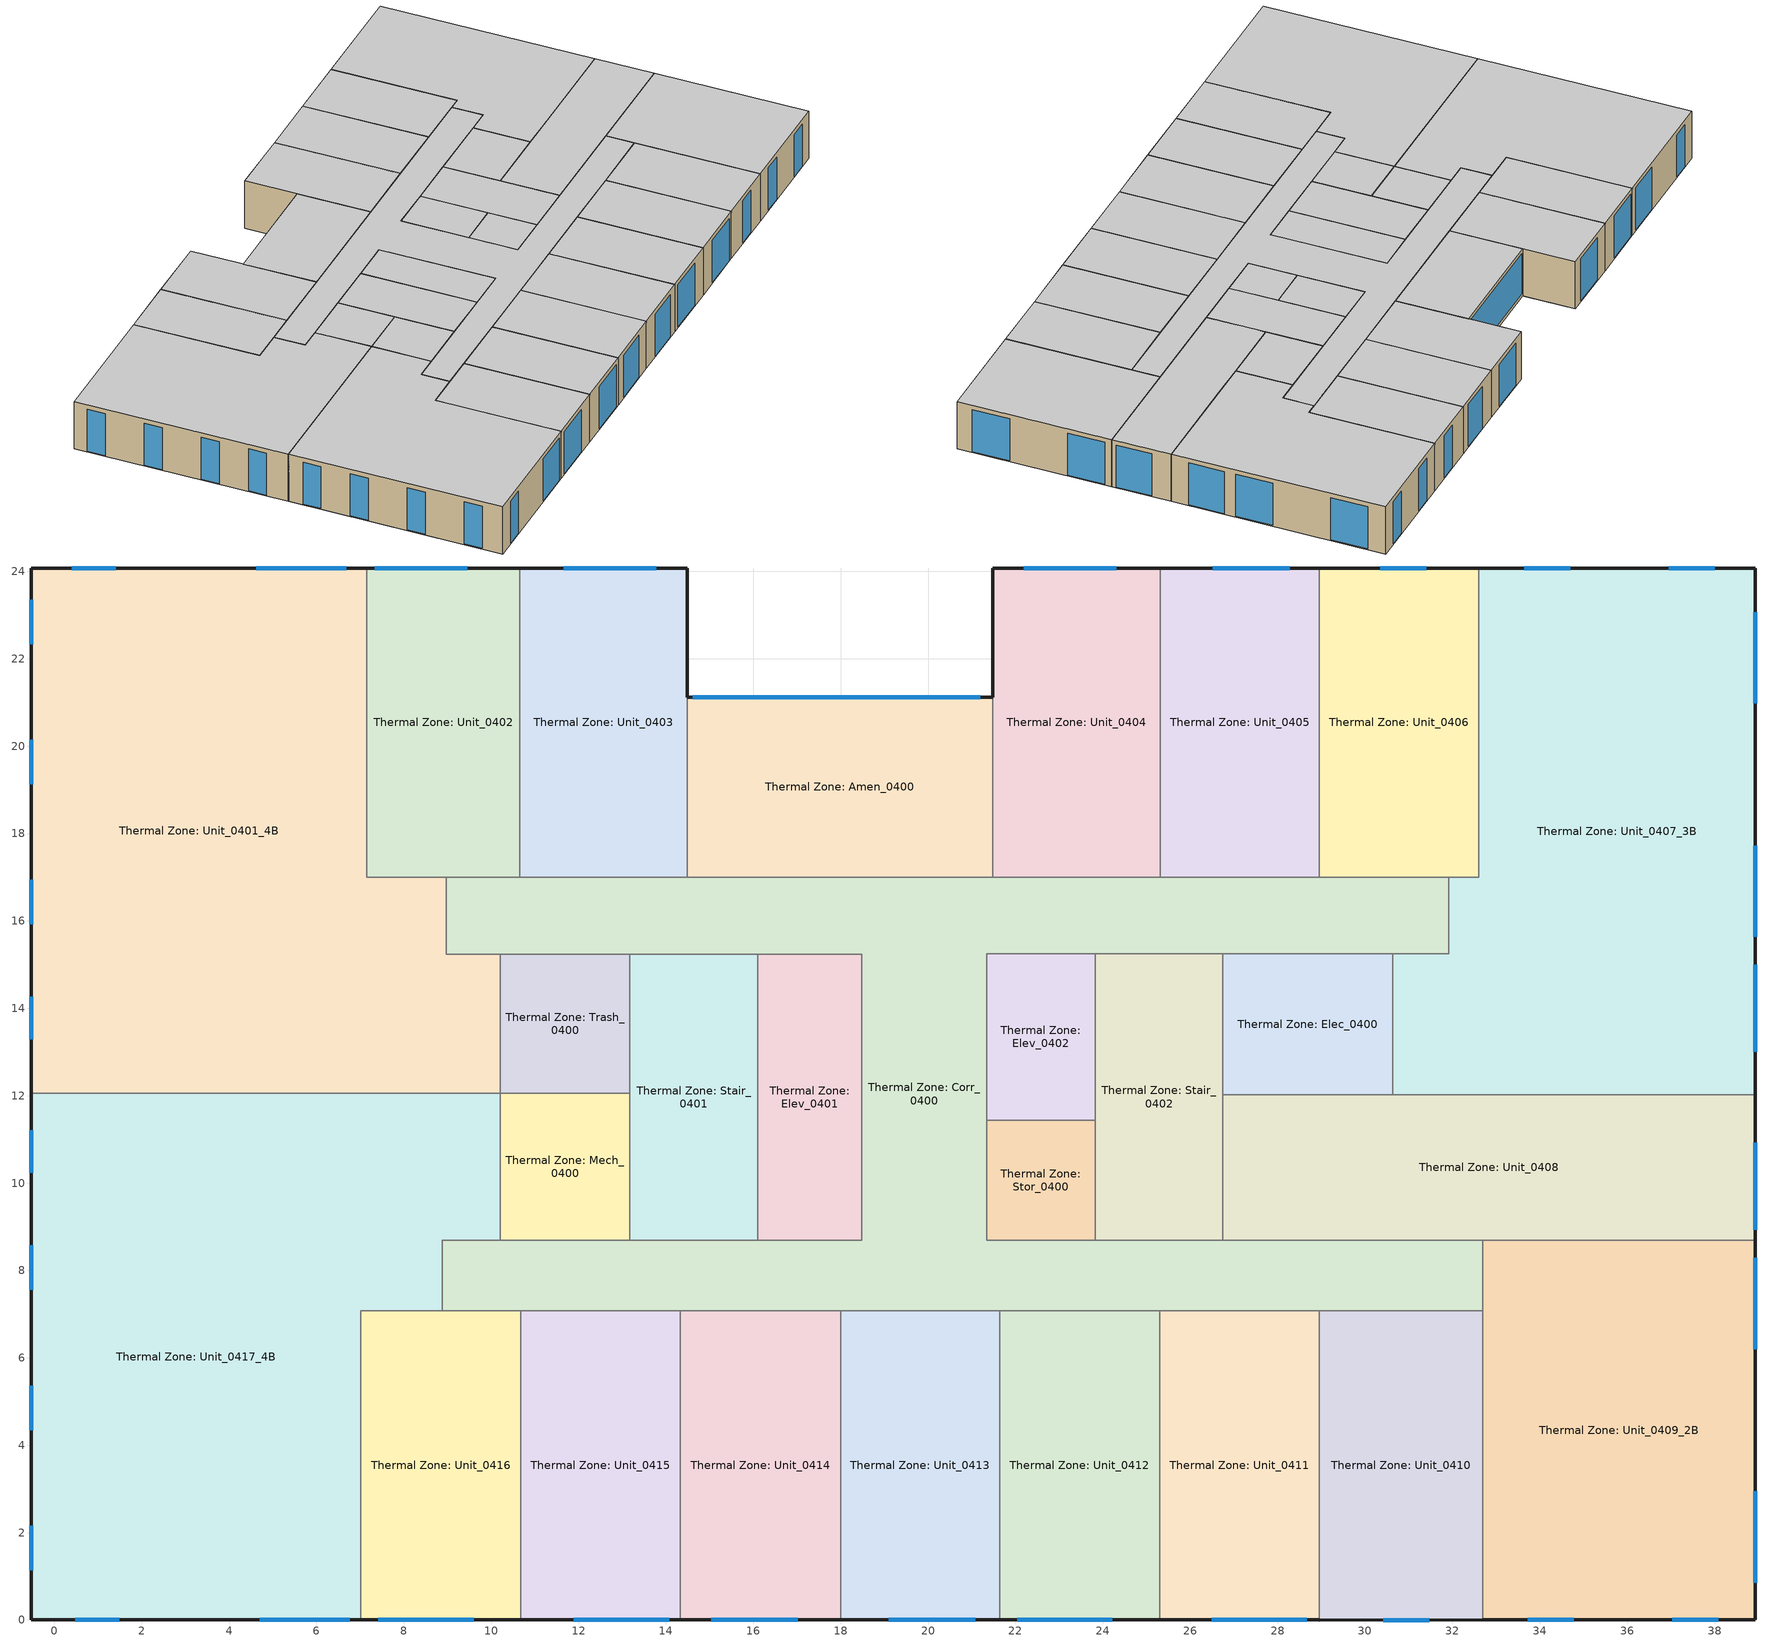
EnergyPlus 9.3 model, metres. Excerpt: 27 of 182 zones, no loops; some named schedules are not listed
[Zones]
Thermal Zone: Amen_0400
 floor to Thermal Zone: Amen_0300 (Interior Floor): 21.48,21.13 21.48,17.01 14.48,17.01 14.48,21.13 z11.4
 wall outside (SEC-2015 Comm Group R AG ExtWall SteelFrame: R-19 + R-8.5 CI): 21.48,21.13 14.48,21.13 z11.4:14.35
 wall to Thermal Zone: Unit_0404 (Interior Wall): 21.48,17.01 21.48,21.13 z11.4:14.35
 wall to Thermal Zone: Corr_0400 (Interior Wall): 14.48,17.01 21.48,17.01 z11.4:14.35
 wall to Thermal Zone: Unit_0403 (Interior Wall): 14.48,21.13 14.48,17.01 z11.4:14.35
 window (SEC-2015 Glazing - Fixed Metal Frame - SEW): 21.19,21.13 14.62,21.13 z11.63:14.11
 ceiling to Thermal Zone: Amen_0501 (Interior Ceiling): 21.48,17.01 21.48,21.13 14.48,21.13 14.48,17.01 z14.35
Thermal Zone: Corr_0400
 floor to Thermal Zone: Corr_0300 (Interior Floor): 8.97,17.01 31.92,17.01 31.92,15.25 21.34,15.25 21.34,8.69 32.69,8.69 32.69,7.07 8.88,7.07 8.88,8.69 18.48,8.69 18.48,15.24 8.97,15.24 z11.4
 wall to Thermal Zone: Stor_0400 (Interior Wall): 23.83,8.69 21.34,8.69 21.34,11.44 z11.4:14.35
 wall to Thermal Zone: Stair_0402 (Interior Wall): 26.75,8.69 23.83,8.69 / 23.83,15.25 26.75,15.25 z11.4:14.35
 wall to Thermal Zone: Unit_0408 (Interior Wall): 32.69,8.69 26.75,8.69 z11.4:14.35
 wall to Thermal Zone: Unit_0409_2B (Interior Wall): 32.69,7.07 32.69,8.69 z11.4:14.35
 wall to Thermal Zone: Unit_0410 (Interior Wall): 28.96,7.07 32.69,7.07 z11.4:14.35
 wall to Thermal Zone: Unit_0411 (Interior Wall): 25.3,7.07 28.96,7.07 z11.4:14.35
 wall to Thermal Zone: Unit_0412 (Interior Wall): 21.64,7.07 25.3,7.07 z11.4:14.35
 wall to Thermal Zone: Unit_0413 (Interior Wall): 18,7.07 21.64,7.07 z11.4:14.35
 wall to Thermal Zone: Unit_0414 (Interior Wall): 14.33,7.07 18,7.07 z11.4:14.35
 wall to Thermal Zone: Unit_0415 (Interior Wall): 10.68,7.07 14.33,7.07 z11.4:14.35
 wall to Thermal Zone: Unit_0416 (Interior Wall): 8.88,7.07 10.68,7.07 z11.4:14.35
 wall to Thermal Zone: Unit_0417_4B (Interior Wall): 10.21,8.69 8.88,8.69 8.88,7.07 z11.4:14.35
 wall to Thermal Zone: Mech_0400 (Interior Wall): 13.17,8.69 10.21,8.69 z11.4:14.35
 wall to Thermal Zone: Stair_0401 (Interior Wall): 16.1,8.69 13.17,8.69 / 13.17,15.24 16.1,15.24 z11.4:14.35
 wall to Thermal Zone: Elev_0401 (Interior Wall): 16.1,15.24 18.48,15.24 18.48,8.69 16.1,8.69 z11.4:14.35
 wall to Thermal Zone: Trash_0400 (Interior Wall): 10.21,15.24 13.17,15.24 z11.4:14.35
 wall to Thermal Zone: Unit_0401_4B (Interior Wall): 8.97,17.01 8.97,15.24 10.21,15.24 z11.4:14.35
 wall to Thermal Zone: Unit_0402 (Interior Wall): 10.66,17.01 8.97,17.01 z11.4:14.35
 wall to Thermal Zone: Unit_0403 (Interior Wall): 14.48,17.01 10.66,17.01 z11.4:14.35
 wall to Thermal Zone: Unit_0404 (Interior Wall): 25.31,17.01 21.48,17.01 z11.4:14.35
 wall to Thermal Zone: Unit_0405 (Interior Wall): 28.96,17.01 25.31,17.01 z11.4:14.35
 wall to Thermal Zone: Unit_0406 (Interior Wall): 31.92,17.01 28.96,17.01 z11.4:14.35
 wall to Thermal Zone: Unit_0407_3B (Interior Wall): 30.63,15.25 31.92,15.25 31.92,17.01 z11.4:14.35
 wall to Thermal Zone: Elec_0400 (Interior Wall): 26.75,15.25 30.63,15.25 z11.4:14.35
 wall to Thermal Zone: Elev_0402 (Interior Wall): 21.34,11.44 21.34,15.25 23.83,15.25 z11.4:14.35
 ceiling to Thermal Zone: Corr_0500 (Interior Ceiling): 32.69,7.07 32.69,8.69 21.34,8.69 21.34,15.25 31.92,15.25 31.92,17.01 8.97,17.01 8.97,15.24 18.48,15.24 18.48,8.69 8.88,8.69 8.88,7.07 z14.35
Thermal Zone: Elec_0400
 floor to Thermal Zone: Elec_0300 (Interior Floor): 30.63,15.25 30.63,12.03 26.75,12.03 26.75,15.25 z11.4
 wall to Thermal Zone: Stair_0402 (Interior Wall): 26.75,15.25 26.75,12.03 z11.4:14.35
 wall to Thermal Zone: Unit_0407_3B (Interior Wall): 30.63,12.03 30.63,15.25 z11.4:14.35
 wall to Thermal Zone: Unit_0408 (Interior Wall): 26.75,12.03 30.63,12.03 z11.4:14.35
 ceiling to Thermal Zone: XFMR_0401 (Interior Ceiling): 30.63,12.03 30.63,15.25 26.75,15.25 26.75,12.03 z14.35
Thermal Zone: Elev_0401
 floor to Thermal Zone: Elev_0301 (Interior Floor): 18.48,15.24 18.48,8.69 16.1,8.69 16.1,15.24 z11.4
 wall to Thermal Zone: Stair_0401 (Interior Wall): 16.1,15.24 16.1,8.69 z11.4:14.35
 ceiling to Thermal Zone: Elev_0501 (Interior Ceiling): 18.48,8.69 18.48,15.24 16.1,15.24 16.1,8.69 z14.35
Thermal Zone: Elev_0402
 floor to Thermal Zone: Elev_0302 (Interior Floor): 23.83,15.25 23.83,11.44 21.34,11.44 21.34,15.25 z11.4
 wall to Thermal Zone: Stor_0400 (Interior Wall): 21.34,11.44 23.83,11.44 z11.4:14.35
 wall to Thermal Zone: Stair_0402 (Interior Wall): 23.83,11.44 23.83,15.25 z11.4:14.35
 ceiling to Thermal Zone: Elev_0502 (Interior Ceiling): 23.83,11.44 23.83,15.25 21.34,15.25 21.34,11.44 z14.35
Thermal Zone: Mech_0400
 floor to Thermal Zone: Mech_0300 (Interior Floor): 13.17,12.05 13.17,8.69 10.21,8.69 10.21,12.05 z11.4
 wall to Thermal Zone: Trash_0400 (Interior Wall): 13.17,12.05 10.21,12.05 z11.4:14.35
 wall to Thermal Zone: Stair_0401 (Interior Wall): 13.17,8.69 13.17,12.05 z11.4:14.35
 wall to Thermal Zone: Unit_0417_4B (Interior Wall): 10.21,12.05 10.21,8.69 z11.4:14.35
 ceiling to Thermal Zone: Mech_0500 (Interior Ceiling): 13.17,8.69 13.17,12.05 10.21,12.05 10.21,8.69 z14.35
Thermal Zone: Stair_0401
 floor to Thermal Zone: Stair_0301 (Interior Floor): 16.1,15.24 16.1,8.69 13.17,8.69 13.17,15.24 z11.4
 wall to Thermal Zone: Trash_0400 (Interior Wall): 13.17,15.24 13.17,12.05 z11.4:14.35
 ceiling to Thermal Zone: Stair_0501 (Interior Ceiling): 16.1,8.69 16.1,15.24 13.17,15.24 13.17,8.69 z14.35
Thermal Zone: Stair_0402
 floor to Thermal Zone: Stair_0302 (Interior Floor): 26.75,15.25 26.75,8.69 23.83,8.69 23.83,15.25 z11.4
 wall to Thermal Zone: Stor_0400 (Interior Wall): 23.83,11.44 23.83,8.69 z11.4:14.35
 wall to Thermal Zone: Unit_0408 (Interior Wall): 26.75,8.69 26.75,11.48 26.75,12.03 z11.4:14.35
 ceiling to Thermal Zone: Stair_0502 (Interior Ceiling): 26.75,8.69 26.75,15.25 23.83,15.25 23.83,8.69 z14.35
Thermal Zone: Stor_0400
 floor to Thermal Zone: Stor_0300 (Interior Floor): 21.34,11.44 23.83,11.44 23.83,8.69 21.34,8.69 z11.4
 ceiling to Thermal Zone: Stor_0500 (Interior Ceiling): 23.83,8.69 23.83,11.44 21.34,11.44 21.34,8.69 z14.35
Thermal Zone: Trash_0400
 floor to Thermal Zone: Trash_0300 (Interior Floor): 13.17,15.24 13.17,12.05 10.21,12.05 10.21,15.24 z11.4
 wall to Thermal Zone: Unit_0401_4B (Interior Wall): 10.21,15.24 10.21,12.05 z11.4:14.35
 ceiling to Thermal Zone: Trash_0500 (Interior Ceiling): 13.17,12.05 13.17,15.24 10.21,15.24 10.21,12.05 z14.35
Thermal Zone: Unit_0401_4B
 floor to Thermal Zone: Unit_0301_4B (Interior Floor): 7.15,24.08 7.15,17.01 8.97,17.01 8.97,15.24 10.21,15.24 10.21,12.05 -0.53,12.05 -0.53,24.08 z11.4
 wall outside (SEC-2015 Comm Group R AG ExtWall SteelFrame: R-19 + R-8.5 CI): 7.15,24.08 -0.53,24.08 -0.53,12.05 z11.4:14.35
 wall to Thermal Zone: Unit_0402 (Interior Wall): 8.97,17.01 7.15,17.01 7.15,24.08 z11.4:14.35
 wall to Thermal Zone: Unit_0417_4B (Interior Wall): -0.53,12.05 10.21,12.05 z11.4:14.35
 window (SEC-2015 Glazing - Fixed Metal Frame - SEW): 1.41,24.08 0.4,24.08 / 6.69,24.08 4.62,24.08 z11.46:14.07
 window (SEC-2015 Glazing - Fixed Metal Frame - N 1): -0.53,23.36 -0.53,22.34 / -0.53,20.15 -0.53,19.13 / -0.53,16.94 -0.53,15.93 / -0.53,14.26 -0.53,13.29 z11.46:14.07
 ceiling to Thermal Zone: Unit_0501_4B (Interior Ceiling): 10.21,12.05 10.21,15.24 8.97,15.24 8.97,17.01 7.15,17.01 7.15,24.08 -0.53,24.08 -0.53,12.05 z14.35
Thermal Zone: Unit_0402
 floor to Thermal Zone: Unit_0302 (Interior Floor): 10.66,24.08 10.66,17.01 7.15,17.01 7.15,24.08 z11.4
 wall outside (SEC-2015 Comm Group R AG ExtWall SteelFrame: R-19 + R-8.5 CI): 10.66,24.08 7.15,24.08 z11.4:14.35
 wall to Thermal Zone: Unit_0403 (Interior Wall): 10.66,17.01 10.66,17.07 10.66,24.08 z11.4:14.35
 window (SEC-2015 Glazing - Fixed Metal Frame - SEW): 9.45,24.08 7.33,24.08 z11.46:14.07
 ceiling to Thermal Zone: Unit_0502 (Interior Ceiling): 10.66,17.01 10.66,24.08 7.15,24.08 7.15,17.01 z14.35
Thermal Zone: Unit_0403
 floor to Thermal Zone: Unit_0303 (Interior Floor): 14.48,24.08 14.48,17.01 10.66,17.01 10.66,24.08 z11.4
 wall outside (SEC-2015 Comm Group R AG ExtWall SteelFrame: R-19 + R-8.5 CI): 14.48,21.13 14.48,24.08 10.66,24.08 z11.4:14.35
 window (SEC-2015 Glazing - Fixed Metal Frame - SEW): 13.77,24.08 11.66,24.08 z11.46:14.07
 ceiling to Thermal Zone: Unit_0503 (Interior Ceiling): 14.48,17.01 14.48,24.08 10.66,24.08 10.66,17.01 z14.35
Thermal Zone: Unit_0404
 floor to Thermal Zone: Unit_0304 (Interior Floor): 21.48,24.08 25.31,24.08 25.31,17.01 21.48,17.01 z11.4
 wall outside (SEC-2015 Comm Group R AG ExtWall SteelFrame: R-19 + R-8.5 CI): 25.31,24.08 21.48,24.08 21.48,21.13 z11.4:14.35
 wall to Thermal Zone: Unit_0405 (Interior Wall): 25.31,17.01 25.31,17.07 25.31,24.08 z11.4:14.35
 window (SEC-2015 Glazing - Fixed Metal Frame - SEW): 24.3,24.08 22.19,24.08 z11.46:14.07
 ceiling to Thermal Zone: Unit_0504 (Interior Ceiling): 25.31,17.01 25.31,24.08 21.48,24.08 21.48,17.01 z14.35
Thermal Zone: Unit_0405
 floor to Thermal Zone: Unit_0305 (Interior Floor): 25.31,24.08 28.96,24.08 28.96,17.01 25.31,17.01 z11.4
 wall outside (SEC-2015 Comm Group R AG ExtWall SteelFrame: R-19 + R-8.5 CI): 28.96,24.08 25.31,24.08 z11.4:14.35
 wall to Thermal Zone: Unit_0406 (Interior Wall): 28.96,17.01 28.96,24.08 z11.4:14.35
 window (SEC-2015 Glazing - Fixed Metal Frame - SEW): 28.28,24.08 26.51,24.08 z11.46:14.07
 ceiling to Thermal Zone: Unit_0505 (Interior Ceiling): 28.96,17.01 28.96,24.08 25.31,24.08 25.31,17.01 z14.35
Thermal Zone: Unit_0406
 floor to Thermal Zone: Unit_0306 (Interior Floor): 28.96,24.08 32.61,24.08 32.61,17.01 28.96,17.01 z11.4
 wall outside (SEC-2015 Comm Group R AG ExtWall SteelFrame: R-19 + R-8.5 CI): 32.61,24.08 28.96,24.08 z11.4:14.35
 wall to Thermal Zone: Unit_0407_3B (Interior Wall): 31.92,17.01 32.61,17.01 32.61,24.08 z11.4:14.35
 window (SEC-2015 Glazing - Fixed Metal Frame - SEW): 31.4,24.08 30.35,24.08 z11.46:14.07
 ceiling to Thermal Zone: Unit_0506 (Interior Ceiling): 32.61,17.01 32.61,24.08 28.96,24.08 28.96,17.01 z14.35
Thermal Zone: Unit_0407_3B
 floor to Thermal Zone: Unit_0307_3B (Interior Floor): 32.61,24.08 38.94,24.08 38.94,12.03 30.63,12.03 30.63,15.25 31.92,15.25 31.92,17.01 32.61,17.01 z11.4
 wall outside (SEC-2015 Comm Group R AG ExtWall SteelFrame: R-19 + R-8.5 CI): 38.94,12.03 38.94,24.08 32.61,24.08 z11.4:14.35
 wall to Thermal Zone: Unit_0408 (Interior Wall): 30.63,12.03 32.79,12.03 38.94,12.03 z11.4:14.35
 window (SEC-2015 Glazing - Fixed Metal Frame - SEW): 38,24.08 36.95,24.08 / 34.7,24.08 33.65,24.08 z11.46:14.07; 38.94,13.01 38.94,14.99 / 38.94,15.64 38.94,17.73 / 38.94,20.98 38.94,23.07 z11.45:14.07
 ceiling to Thermal Zone: Unit_0507_3B (Interior Ceiling): 38.94,12.03 38.94,24.08 32.61,24.08 32.61,17.01 31.92,17.01 31.92,15.25 30.63,15.25 30.63,12.03 z14.35
Thermal Zone: Unit_0408
 floor to Thermal Zone: Unit_0308 (Interior Floor): 38.94,12.03 38.94,8.69 26.75,8.69 26.75,12.03 z11.4
 wall outside (SEC-2015 Comm Group R AG ExtWall SteelFrame: R-19 + R-8.5 CI): 38.94,8.69 38.94,12.03 z11.4:14.35
 wall to Thermal Zone: Unit_0409_2B (Interior Wall): 32.69,8.69 38.94,8.69 z11.4:14.35
 window (SEC-2015 Glazing - Fixed Metal Frame - SEW): 38.94,8.93 38.94,10.92 z11.45:14.07
 ceiling to Thermal Zone: Unit_0508 (Interior Ceiling): 38.94,8.69 38.94,12.03 26.75,12.03 26.75,8.69 z14.35
Thermal Zone: Unit_0409_2B
 floor to Thermal Zone: Unit_0309_2B (Interior Floor): 38.94,8.69 38.94,0 32.69,0 32.69,8.69 z11.4
 wall outside (SEC-2015 Comm Group R AG ExtWall SteelFrame: R-19 + R-8.5 CI): 32.69,0 38.94,0 38.94,8.69 z11.4:14.35
 wall to Thermal Zone: Unit_0410 (Interior Wall): 32.69,7.07 32.69,0 z11.4:14.35
 window (SEC-2015 Glazing - Fixed Metal Frame - SEW): 38.94,6.2 38.94,8.29 / 38.94,0.86 38.94,2.94 / 33.73,0 34.78,0 / 37.03,0 38.08,0 z11.45:14.07
 ceiling to Thermal Zone: Unit_0509_2B (Interior Ceiling): 38.94,0 38.94,8.69 32.69,8.69 32.69,0 z14.35
Thermal Zone: Unit_0410
 floor to Thermal Zone: Unit_0310 (Interior Floor): 32.69,7.07 32.69,0 28.96,0 28.96,7.07 z11.4
 wall outside (SEC-2015 Comm Group R AG ExtWall SteelFrame: R-19 + R-8.5 CI): 28.96,0 32.69,0 z11.4:14.35
 wall to Thermal Zone: Unit_0411 (Interior Wall): 28.96,7.07 28.96,0 z11.4:14.35
 window (SEC-2015 Glazing - Fixed Metal Frame - SEW): 30.42,0 31.47,0 z11.45:14.07
 ceiling to Thermal Zone: Unit_0510 (Interior Ceiling): 32.69,0 32.69,7.07 28.96,7.07 28.96,0 z14.35
Thermal Zone: Unit_0411
 floor to Thermal Zone: Unit_0311 (Interior Floor): 28.96,7.07 28.96,0 25.3,0 25.3,7.07 z11.4
 wall outside (SEC-2015 Comm Group R AG ExtWall SteelFrame: R-19 + R-8.5 CI): 25.3,0 28.96,0 z11.4:14.35
 wall to Thermal Zone: Unit_0412 (Interior Wall): 25.3,7.07 25.3,0 z11.4:14.35
 window (SEC-2015 Glazing - Fixed Metal Frame - SEW): 26.49,0 28.66,0 z11.45:14.07
 ceiling to Thermal Zone: Unit_0511 (Interior Ceiling): 28.96,0 28.96,7.07 25.3,7.07 25.3,0 z14.35
Thermal Zone: Unit_0412
 floor to Thermal Zone: Unit_0312 (Interior Floor): 25.3,7.07 25.3,0 21.64,0 21.64,7.07 z11.4
 wall outside (SEC-2015 Comm Group R AG ExtWall SteelFrame: R-19 + R-8.5 CI): 21.64,0 25.3,0 z11.4:14.35
 wall to Thermal Zone: Unit_0413 (Interior Wall): 21.64,7.07 21.64,0 z11.4:14.35
 window (SEC-2015 Glazing - Fixed Metal Frame - SEW): 22.04,0 24.21,0 z11.45:14.07
 ceiling to Thermal Zone: Unit_0512 (Interior Ceiling): 25.3,0 25.3,7.07 21.64,7.07 21.64,0 z14.35
Thermal Zone: Unit_0413
 floor to Thermal Zone: Unit_0313 (Interior Floor): 18,7.07 21.64,7.07 21.64,0 18,0 z11.4
 wall outside (SEC-2015 Comm Group R AG ExtWall SteelFrame: R-19 + R-8.5 CI): 18,0 21.64,0 z11.4:14.35
 wall to Thermal Zone: Unit_0414 (Interior Wall): 18,7.07 18,0 z11.4:14.35
 window (SEC-2015 Glazing - Fixed Metal Frame - SEW): 19.1,0 21.08,0 z11.45:14.07
 ceiling to Thermal Zone: Unit_0513 (Interior Ceiling): 21.64,0 21.64,7.07 18,7.07 18,0 z14.35
Thermal Zone: Unit_0414
 floor to Thermal Zone: Unit_0314 (Interior Floor): 18,7.07 18,0 14.33,0 14.33,7.07 z11.4
 wall outside (SEC-2015 Comm Group R AG ExtWall SteelFrame: R-19 + R-8.5 CI): 14.33,0 18,0 z11.4:14.35
 wall to Thermal Zone: Unit_0415 (Interior Wall): 14.33,7.07 14.33,0 z11.4:14.35
 window (SEC-2015 Glazing - Fixed Metal Frame - SEW): 15.04,0 17.02,0 z11.45:14.07
 ceiling to Thermal Zone: Unit_0514 (Interior Ceiling): 18,0 18,7.07 14.33,7.07 14.33,0 z14.35
Thermal Zone: Unit_0415
 floor to Thermal Zone: Unit_0315 (Interior Floor): 14.33,7.07 14.33,0 10.68,0 10.68,7.07 z11.4
 wall outside (SEC-2015 Comm Group R AG ExtWall SteelFrame: R-19 + R-8.5 CI): 10.68,0 14.33,0 z11.4:14.35
 wall to Thermal Zone: Unit_0416 (Interior Wall): 10.68,7.07 10.68,0 z11.4:14.35
 window (SEC-2015 Glazing - Fixed Metal Frame - SEW): 11.89,0 14.08,0 z11.45:14.07
 ceiling to Thermal Zone: Unit_0515 (Interior Ceiling): 14.33,0 14.33,7.07 10.68,7.07 10.68,0 z14.35
Thermal Zone: Unit_0416
 floor to Thermal Zone: Unit_0316 (Interior Floor): 10.68,7.07 10.68,0 7.01,0 7.01,7.07 z11.4
 wall outside (SEC-2015 Comm Group R AG ExtWall SteelFrame: R-19 + R-8.5 CI): 7.01,0 10.68,0 z11.4:14.35
 wall to Thermal Zone: Unit_0417_4B (Interior Wall): 8.88,7.07 7.01,7.07 7.01,5.98 7.01,0 z11.4:14.35
 window (SEC-2015 Glazing - Fixed Metal Frame - SEW): 7.41,0 9.6,0 z11.45:14.07
 ceiling to Thermal Zone: Unit_0516 (Interior Ceiling): 10.68,0 10.68,7.07 7.01,7.07 7.01,0 z14.35
Thermal Zone: Unit_0417_4B
 floor to Thermal Zone: Unit_0317_4B (Interior Floor): 10.21,12.05 10.21,8.69 8.88,8.69 8.88,7.07 7.01,7.07 7.01,0 -0.53,0 -0.53,12.05 z11.4
 wall outside (SEC-2015 Comm Group R AG ExtWall SteelFrame: R-19 + R-8.5 CI): -0.53,12.05 -0.53,12.04 -0.53,0 7.01,0 z11.4:14.35
 window (SEC-2015 Glazing - Fixed Metal Frame - SEW): 4.7,0 6.76,0 / 0.48,0 1.48,0 z11.45:14.07
 window (SEC-2015 Glazing - Fixed Metal Frame - N 1): -0.53,11.21 -0.53,10.24 / -0.53,8.57 -0.53,7.55 / -0.53,5.37 -0.53,4.35 / -0.53,2.16 -0.53,1.14 z11.46:14.07
 ceiling to Thermal Zone: Unit_0517_4B (Interior Ceiling): 7.01,0 7.01,7.07 8.88,7.07 8.88,8.69 10.21,8.69 10.21,12.05 -0.53,12.05 -0.53,0 z14.35
[Building]
1300 NE 45th: North Axis {deg}=90
[Site:Location]
SEATTLE: Latitude {deg}=47.45; Longitude {deg}=-122.3; Time Zone {hr}=-8; Elevation {m}=122
[SizingPeriod:DesignDay] Month=8; Day of Month=21; Day Type=SummerDesignDay; Daily Dry-Bulb Temperature Range {deltaC}=10.4; Dry-Bulb Temperature Range Modifier Type=DefaultMultipliers; Barometric Pressure {Pa}=99868; Wind Speed {m/s}=4.2; Wind Direction {deg}=350; Rain Indicator=No; Snow Indicator=No; Daylight Saving Time Indicator=No; Solar Model Indicator=ASHRAETau; ASHRAE Clear Sky Optical Depth for Beam Irradiance (taub)=0.352; ASHRAE Clear Sky Optical Depth for Diffuse Irradiance (taud)=2.561
Name | Maximum Dry-Bulb Temperature {C} | Humidity Condition Type | Wetbulb or DewPoint at Maximum Dry-Bulb {C} | Enthalpy at Maximum Dry-Bulb {J/kg}
SEATTLE Ann Clg .4% Condns DB=>MWB | 29.4 | Wetbulb | 18.3
SEATTLE Ann Clg .4% Condns DP=>MDB | 20.8 | Dewpoint | 15.9
SEATTLE Ann Clg .4% Condns Enth=>MDB | 28.2 | Enthalpy |  | 54700
SEATTLE Ann Clg .4% Condns WB=>MDB | 27.9 | Wetbulb | 19.2
[Material] Thermal Absorptance=0.9
Name | Roughness | Thickness {m} | Conductivity {W/m-K} | Density {kg/m3} | Specific Heat {J/kg-K} | Solar Absorptance | Visible Absorptance
5/8 in. Gypsum Board | MediumSmooth | 0.0159 | 0.16 | 800 | 1090 | 0.7 | 0.7
F16 Acoustic tile | MediumSmooth | 0.0191 | 0.06 | 368 | 590 | 0.3 | 0.3
G01a 19mm gypsum board | MediumSmooth | 0.019 | 0.16 | 800 | 1090 | 0.4 | 0.4
M11 100mm lightweight concrete | MediumRough | 0.1016 | 0.53 | 1280 | 840 | 0.5 | 0.5
R-19 Cavity (R-7.1 eff) | MediumSmooth | 0.0287823 | 0.0230188 | 16.0185 | 1130.436 | 0.7 | 0.7
R-8.5 CI | MediumSmooth | 0.0344576 | 0.0230188 | 16.0185 | 1130.436 | 0.7 | 0.7
Stucco - 7/8 inch | Smooth | 0.022352 | 0.701106 | 1855.1 | 837.36 | 0.7 | 0.7
[Material:AirGap]
Name | Thermal Resistance {m2-K/W}
F04 Wall air space resistance | 0.15
F05 Ceiling air space resistance | 0.18
[WindowMaterial:SimpleGlazingSystem] U-Factor {W/m2-K}=2.15774; Visible Transmittance=0.6
Name | Solar Heat Gain Coefficient
SEC-2015 Glazing - Fixed Metal Frame - N - Material | 0.53
SEC-2015 Glazing - Fixed Metal Frame - SEW - Material | 0.35
[Construction]
Interior Ceiling: M11 100mm lightweight concrete, F05 Ceiling air space resistance, F16 Acoustic tile
Interior Floor: F16 Acoustic tile, F05 Ceiling air space resistance, M11 100mm lightweight concrete
Interior Wall: G01a 19mm gypsum board, F04 Wall air space resistance, G01a 19mm gypsum board
SEC-2015 Comm Group R AG ExtWall SteelFrame: R-19 + R-8.5 CI: Stucco - 7/8 inch, 5/8 in. Gypsum Board, R-8.5 CI, R-19 Cavity (R-7.1 eff), 5/8 in. Gypsum Board
SEC-2015 Glazing - Fixed Metal Frame - N 1: SEC-2015 Glazing - Fixed Metal Frame - N - Material
SEC-2015 Glazing - Fixed Metal Frame - SEW: SEC-2015 Glazing - Fixed Metal Frame - SEW - Material
[Zone] Multiplier=6
Thermal Zone: Amen_0400; Thermal Zone: Corr_0400; Thermal Zone: Elec_0400; Thermal Zone: Elev_0401; Thermal Zone: Elev_0402; Thermal Zone: Mech_0400; Thermal Zone: Stair_0401; Thermal Zone: Stair_0402; Thermal Zone: Stor_0400; Thermal Zone: Trash_0400; Thermal Zone: Unit_0401_4B; Thermal Zone: Unit_0402; Thermal Zone: Unit_0403; Thermal Zone: Unit_0404; Thermal Zone: Unit_0405; Thermal Zone: Unit_0406; Thermal Zone: Unit_0407_3B; Thermal Zone: Unit_0408; Thermal Zone: Unit_0409_2B; Thermal Zone: Unit_0410; Thermal Zone: Unit_0411; Thermal Zone: Unit_0412; Thermal Zone: Unit_0413; Thermal Zone: Unit_0414; Thermal Zone: Unit_0415; Thermal Zone: Unit_0416; Thermal Zone: Unit_0417_4B
[ZoneControl:Thermostat]
Name | Zone or ZoneList | Control Type Schedule | Control 1
Thermal Zone: Amen_0400 Thermostat | Thermal Zone: Amen_0400 | Thermal Zone: Amen_0400 Thermostat Schedule | Thermostat Setpoint Dual Setpoint 2
Thermal Zone: Corr_0400 Thermostat | Thermal Zone: Corr_0400 | Thermal Zone: Corr_0400 Thermostat Schedule | Thermostat Setpoint Dual Setpoint 10
Thermal Zone: Unit_0401_4B Thermostat | Thermal Zone: Unit_0401_4B | Thermal Zone: Unit_0401_4B Thermostat Schedule | Thermostat Setpoint Dual Setpoint 121
Thermal Zone: Unit_0402 Thermostat | Thermal Zone: Unit_0402 | Thermal Zone: Unit_0402 Thermostat Schedule | Thermostat Setpoint Dual Setpoint 122
Thermal Zone: Unit_0403 Thermostat | Thermal Zone: Unit_0403 | Thermal Zone: Unit_0403 Thermostat Schedule | Thermostat Setpoint Dual Setpoint 123
Thermal Zone: Unit_0404 Thermostat | Thermal Zone: Unit_0404 | Thermal Zone: Unit_0404 Thermostat Schedule | Thermostat Setpoint Dual Setpoint 124
Thermal Zone: Unit_0405 Thermostat | Thermal Zone: Unit_0405 | Thermal Zone: Unit_0405 Thermostat Schedule | Thermostat Setpoint Dual Setpoint 125
Thermal Zone: Unit_0406 Thermostat | Thermal Zone: Unit_0406 | Thermal Zone: Unit_0406 Thermostat Schedule | Thermostat Setpoint Dual Setpoint 126
Thermal Zone: Unit_0407_3B Thermostat | Thermal Zone: Unit_0407_3B | Thermal Zone: Unit_0407_3B Thermostat Schedule | Thermostat Setpoint Dual Setpoint 127
Thermal Zone: Unit_0408 Thermostat | Thermal Zone: Unit_0408 | Thermal Zone: Unit_0408 Thermostat Schedule | Thermostat Setpoint Dual Setpoint 128
Thermal Zone: Unit_0409_2B Thermostat | Thermal Zone: Unit_0409_2B | Thermal Zone: Unit_0409_2B Thermostat Schedule | Thermostat Setpoint Dual Setpoint 129
Thermal Zone: Unit_0410 Thermostat | Thermal Zone: Unit_0410 | Thermal Zone: Unit_0410 Thermostat Schedule | Thermostat Setpoint Dual Setpoint 130
Thermal Zone: Unit_0411 Thermostat | Thermal Zone: Unit_0411 | Thermal Zone: Unit_0411 Thermostat Schedule | Thermostat Setpoint Dual Setpoint 131
Thermal Zone: Unit_0412 Thermostat | Thermal Zone: Unit_0412 | Thermal Zone: Unit_0412 Thermostat Schedule | Thermostat Setpoint Dual Setpoint 132
Thermal Zone: Unit_0413 Thermostat | Thermal Zone: Unit_0413 | Thermal Zone: Unit_0413 Thermostat Schedule | Thermostat Setpoint Dual Setpoint 133
Thermal Zone: Unit_0414 Thermostat | Thermal Zone: Unit_0414 | Thermal Zone: Unit_0414 Thermostat Schedule | Thermostat Setpoint Dual Setpoint 134
Thermal Zone: Unit_0415 Thermostat | Thermal Zone: Unit_0415 | Thermal Zone: Unit_0415 Thermostat Schedule | Thermostat Setpoint Dual Setpoint 135
Thermal Zone: Unit_0416 Thermostat | Thermal Zone: Unit_0416 | Thermal Zone: Unit_0416 Thermostat Schedule | Thermostat Setpoint Dual Setpoint 136
Thermal Zone: Unit_0417_4B Thermostat | Thermal Zone: Unit_0417_4B | Thermal Zone: Unit_0417_4B Thermostat Schedule | Thermostat Setpoint Dual Setpoint 137
[ThermostatSetpoint:DualSetpoint]
Name | Heating Setpoint Temperature Schedule | Cooling Setpoint Temperature Schedule
Thermostat Setpoint Dual Setpoint 2 | SEC2015-MF-Amenity_HtgSetp | SEC2015-MF-Amenity_ClgSetp
Thermostat Setpoint Dual Setpoint 10 | SEC2015-MF-Corridor_HtgSetp | SEC2015-MF-Corridor_ClgSetp
Thermostat Setpoint Dual Setpoint 121; Thermostat Setpoint Dual Setpoint 122; Thermostat Setpoint Dual Setpoint 123; Thermostat Setpoint Dual Setpoint 124; Thermostat Setpoint Dual Setpoint 125; Thermostat Setpoint Dual Setpoint 126; Thermostat Setpoint Dual Setpoint 127; Thermostat Setpoint Dual Setpoint 128; Thermostat Setpoint Dual Setpoint 129; Thermostat Setpoint Dual Setpoint 130; Thermostat Setpoint Dual Setpoint 131; Thermostat Setpoint Dual Setpoint 132; Thermostat Setpoint Dual Setpoint 133; Thermostat Setpoint Dual Setpoint 134; Thermostat Setpoint Dual Setpoint 135; Thermostat Setpoint Dual Setpoint 136; Thermostat Setpoint Dual Setpoint 137 | SEC2015-MF-Apartment_HtgSetp | SEC2015-MF-Apartment_ClgSetp
[Sizing:Zone] Zone Cooling Design Supply Air Temperature Input Method=SupplyAirTemperature; Zone Cooling Design Supply Air Temperature {C}=12.7778; Zone Cooling Design Supply Air Temperature Difference {deltaC}=11.11; Zone Heating Design Supply Air Temperature Input Method=SupplyAirTemperature; Zone Heating Design Supply Air Temperature {C}=32.2222; Zone Heating Design Supply Air Temperature Difference {deltaC}=11.11; Zone Cooling Design Supply Air Humidity Ratio {kgWater/kgDryAir}=0.0085; Zone Heating Design Supply Air Humidity Ratio {kgWater/kgDryAir}=0.008; Cooling Design Air Flow Method=DesignDay; Cooling Design Air Flow Rate {m3/s}=0; Cooling Minimum Air Flow per Zone Floor Area {m3/s-m2}=0.000762; Cooling Minimum Air Flow {m3/s}=0; Cooling Minimum Air Flow Fraction=0; Heating Design Air Flow Method=DesignDay; Heating Design Air Flow Rate {m3/s}=0; Heating Maximum Air Flow per Zone Floor Area {m3/s-m2}=0.002032; Heating Maximum Air Flow {m3/s}=0.141576; Heating Maximum Air Flow Fraction=0.3; Account for Dedicated Outdoor Air System=No
Name | Design Specification Outdoor Air Object | Design Specification Zone Air Distribution Object
Thermal Zone: Amen_0400 | SEC-2015 MF-Amenity Ventilation | Thermal Zone: Amen_0400 Design Spec Zone Air Dist
Thermal Zone: Corr_0400 | SEC-2015 MF-Corridor Ventilation | Thermal Zone: Corr_0400 Design Spec Zone Air Dist
Thermal Zone: Elec_0400 | SEC-2015 MF-Elec/MechRoom Ventilation | Thermal Zone: Elec_0400 Design Spec Zone Air Dist
Thermal Zone: Elev_0401 | SEC-2015 MF-Stair Ventilation | Thermal Zone: Elev_0401 Design Spec Zone Air Dist
Thermal Zone: Elev_0402 | SEC-2015 MF-Stair Ventilation | Thermal Zone: Elev_0402 Design Spec Zone Air Dist
Thermal Zone: Mech_0400 | SEC-2015 MF-Elec/MechRoom Ventilation | Thermal Zone: Mech_0400 Design Spec Zone Air Dist
Thermal Zone: Stair_0401 | SEC-2015 MF-Stair Ventilation | Thermal Zone: Stair_0401 Design Spec Zone Air Dist
Thermal Zone: Stair_0402 | SEC-2015 MF-Stair Ventilation | Thermal Zone: Stair_0402 Design Spec Zone Air Dist
Thermal Zone: Stor_0400 | SEC-2015 MF-Storage Ventilation | Thermal Zone: Stor_0400 Design Spec Zone Air Dist
Thermal Zone: Trash_0400 | SEC-2015 MF-Storage Ventilation | Thermal Zone: Trash_0400 Design Spec Zone Air Dist
Thermal Zone: Unit_0401_4B | SEC-2015 MF-Apartment Ventilation | Thermal Zone: Unit_0401_4B Design Spec Zone Air Dist
Thermal Zone: Unit_0402 | SEC-2015 MF-Apartment Ventilation | Thermal Zone: Unit_0402 Design Spec Zone Air Dist
Thermal Zone: Unit_0403 | SEC-2015 MF-Apartment Ventilation | Thermal Zone: Unit_0403 Design Spec Zone Air Dist
Thermal Zone: Unit_0404 | SEC-2015 MF-Apartment Ventilation | Thermal Zone: Unit_0404 Design Spec Zone Air Dist
Thermal Zone: Unit_0405 | SEC-2015 MF-Apartment Ventilation | Thermal Zone: Unit_0405 Design Spec Zone Air Dist
Thermal Zone: Unit_0406 | SEC-2015 MF-Apartment Ventilation | Thermal Zone: Unit_0406 Design Spec Zone Air Dist
Thermal Zone: Unit_0407_3B | SEC-2015 MF-Apartment Ventilation | Thermal Zone: Unit_0407_3B Design Spec Zone Air Dist
Thermal Zone: Unit_0408 | SEC-2015 MF-Apartment Ventilation | Thermal Zone: Unit_0408 Design Spec Zone Air Dist
Thermal Zone: Unit_0409_2B | SEC-2015 MF-Apartment Ventilation | Thermal Zone: Unit_0409_2B Design Spec Zone Air Dist
Thermal Zone: Unit_0410 | SEC-2015 MF-Apartment Ventilation | Thermal Zone: Unit_0410 Design Spec Zone Air Dist
Thermal Zone: Unit_0411 | SEC-2015 MF-Apartment Ventilation | Thermal Zone: Unit_0411 Design Spec Zone Air Dist
Thermal Zone: Unit_0412 | SEC-2015 MF-Apartment Ventilation | Thermal Zone: Unit_0412 Design Spec Zone Air Dist
Thermal Zone: Unit_0413 | SEC-2015 MF-Apartment Ventilation | Thermal Zone: Unit_0413 Design Spec Zone Air Dist
Thermal Zone: Unit_0414 | SEC-2015 MF-Apartment Ventilation | Thermal Zone: Unit_0414 Design Spec Zone Air Dist
Thermal Zone: Unit_0415 | SEC-2015 MF-Apartment Ventilation | Thermal Zone: Unit_0415 Design Spec Zone Air Dist
Thermal Zone: Unit_0416 | SEC-2015 MF-Apartment Ventilation | Thermal Zone: Unit_0416 Design Spec Zone Air Dist
Thermal Zone: Unit_0417_4B | SEC-2015 MF-Apartment Ventilation | Thermal Zone: Unit_0417_4B Design Spec Zone Air Dist
[DesignSpecification:ZoneAirDistribution] Zone Air Distribution Effectiveness in Heating Mode=0.8
Thermal Zone: Amen_0400 Design Spec Zone Air Dist; Thermal Zone: Corr_0400 Design Spec Zone Air Dist; Thermal Zone: Elec_0400 Design Spec Zone Air Dist; Thermal Zone: Elev_0401 Design Spec Zone Air Dist; Thermal Zone: Elev_0402 Design Spec Zone Air Dist; Thermal Zone: Mech_0400 Design Spec Zone Air Dist; Thermal Zone: Stair_0401 Design Spec Zone Air Dist; Thermal Zone: Stair_0402 Design Spec Zone Air Dist; Thermal Zone: Stor_0400 Design Spec Zone Air Dist; Thermal Zone: Trash_0400 Design Spec Zone Air Dist; Thermal Zone: Unit_0401_4B Design Spec Zone Air Dist; Thermal Zone: Unit_0402 Design Spec Zone Air Dist; Thermal Zone: Unit_0403 Design Spec Zone Air Dist; Thermal Zone: Unit_0404 Design Spec Zone Air Dist; Thermal Zone: Unit_0405 Design Spec Zone Air Dist; Thermal Zone: Unit_0406 Design Spec Zone Air Dist; Thermal Zone: Unit_0407_3B Design Spec Zone Air Dist; Thermal Zone: Unit_0408 Design Spec Zone Air Dist; Thermal Zone: Unit_0409_2B Design Spec Zone Air Dist; Thermal Zone: Unit_0410 Design Spec Zone Air Dist; Thermal Zone: Unit_0411 Design Spec Zone Air Dist; Thermal Zone: Unit_0412 Design Spec Zone Air Dist; Thermal Zone: Unit_0413 Design Spec Zone Air Dist; Thermal Zone: Unit_0414 Design Spec Zone Air Dist; Thermal Zone: Unit_0415 Design Spec Zone Air Dist; Thermal Zone: Unit_0416 Design Spec Zone Air Dist; Thermal Zone: Unit_0417_4B Design Spec Zone Air Dist
[DesignSpecification:OutdoorAir] Outdoor Air Method=Sum; Outdoor Air Flow per Zone {m3/s}=0; Outdoor Air Flow Air Changes per Hour {1/hr}=0
Name | Outdoor Air Flow per Person {m3/s-person} | Outdoor Air Flow per Zone Floor Area {m3/s-m2}
SEC-2015 MF-Amenity Ventilation | 0.00235974 | 0.0006096
SEC-2015 MF-Corridor Ventilation; SEC-2015 MF-Storage Ventilation | 0 | 0.0006096
SEC-2015 MF-Elec/MechRoom Ventilation; SEC-2015 MF-Stair Ventilation | 0 | 0.0003048
SEC-2015 MF-Apartment Ventilation | 0.00235974 | 0.0003048
[ZoneVentilation:DesignFlowRate]
Name | Zone or ZoneList | Schedule | Design Flow Rate Calculation Method | Flow Rate per Person {m3/s-person} | Flow Rate per Zone Floor Area {m3/s-m2}
Thermal Zone: Amen_0400 Ventilation per Person | Thermal Zone: Amen_0400 | MidriseApartment Apartment Occ | Flow/Person | 0.00235974
Thermal Zone: Amen_0400 Ventilation per Floor Area | Thermal Zone: Amen_0400 | Always_On | Flow/Area |  | 0.0006096
Thermal Zone: Corr_0400 Ventilation per Floor Area | Thermal Zone: Corr_0400 | Always_On | Flow/Area |  | 0.0006096
Thermal Zone: Elec_0400 Ventilation per Floor Area | Thermal Zone: Elec_0400 | Always_On | Flow/Area |  | 0.0003048
Thermal Zone: Elev_0401 Ventilation per Floor Area | Thermal Zone: Elev_0401 | Always_On | Flow/Area |  | 0.0003048
Thermal Zone: Elev_0402 Ventilation per Floor Area | Thermal Zone: Elev_0402 | Always_On | Flow/Area |  | 0.0003048
Thermal Zone: Mech_0400 Ventilation per Floor Area | Thermal Zone: Mech_0400 | Always_On | Flow/Area |  | 0.0003048
Thermal Zone: Stair_0401 Ventilation per Floor Area | Thermal Zone: Stair_0401 | Always_On | Flow/Area |  | 0.0003048
Thermal Zone: Stair_0402 Ventilation per Floor Area | Thermal Zone: Stair_0402 | Always_On | Flow/Area |  | 0.0003048
Thermal Zone: Stor_0400 Ventilation per Floor Area | Thermal Zone: Stor_0400 | Always_On | Flow/Area |  | 0.0006096
Thermal Zone: Trash_0400 Ventilation per Floor Area | Thermal Zone: Trash_0400 | Always_On | Flow/Area |  | 0.0006096
Thermal Zone: Unit_0401_4B Ventilation per Person | Thermal Zone: Unit_0401_4B | MidriseApartment Apartment Occ | Flow/Person | 0.00235974
Thermal Zone: Unit_0401_4B Ventilation per Floor Area | Thermal Zone: Unit_0401_4B | Always_On | Flow/Area |  | 0.0003048
Thermal Zone: Unit_0402 Ventilation per Person | Thermal Zone: Unit_0402 | MidriseApartment Apartment Occ | Flow/Person | 0.00235974
Thermal Zone: Unit_0402 Ventilation per Floor Area | Thermal Zone: Unit_0402 | Always_On | Flow/Area |  | 0.0003048
Thermal Zone: Unit_0403 Ventilation per Person | Thermal Zone: Unit_0403 | MidriseApartment Apartment Occ | Flow/Person | 0.00235974
Thermal Zone: Unit_0403 Ventilation per Floor Area | Thermal Zone: Unit_0403 | Always_On | Flow/Area |  | 0.0003048
Thermal Zone: Unit_0404 Ventilation per Person | Thermal Zone: Unit_0404 | MidriseApartment Apartment Occ | Flow/Person | 0.00235974
Thermal Zone: Unit_0404 Ventilation per Floor Area | Thermal Zone: Unit_0404 | Always_On | Flow/Area |  | 0.0003048
Thermal Zone: Unit_0405 Ventilation per Person | Thermal Zone: Unit_0405 | MidriseApartment Apartment Occ | Flow/Person | 0.00235974
Thermal Zone: Unit_0405 Ventilation per Floor Area | Thermal Zone: Unit_0405 | Always_On | Flow/Area |  | 0.0003048
Thermal Zone: Unit_0406 Ventilation per Person | Thermal Zone: Unit_0406 | MidriseApartment Apartment Occ | Flow/Person | 0.00235974
Thermal Zone: Unit_0406 Ventilation per Floor Area | Thermal Zone: Unit_0406 | Always_On | Flow/Area |  | 0.0003048
Thermal Zone: Unit_0407_3B Ventilation per Person | Thermal Zone: Unit_0407_3B | MidriseApartment Apartment Occ | Flow/Person | 0.00235974
Thermal Zone: Unit_0407_3B Ventilation per Floor Area | Thermal Zone: Unit_0407_3B | Always_On | Flow/Area |  | 0.0003048
Thermal Zone: Unit_0408 Ventilation per Person | Thermal Zone: Unit_0408 | MidriseApartment Apartment Occ | Flow/Person | 0.00235974
Thermal Zone: Unit_0408 Ventilation per Floor Area | Thermal Zone: Unit_0408 | Always_On | Flow/Area |  | 0.0003048
Thermal Zone: Unit_0409_2B Ventilation per Person | Thermal Zone: Unit_0409_2B | MidriseApartment Apartment Occ | Flow/Person | 0.00235974
Thermal Zone: Unit_0409_2B Ventilation per Floor Area | Thermal Zone: Unit_0409_2B | Always_On | Flow/Area |  | 0.0003048
Thermal Zone: Unit_0410 Ventilation per Person | Thermal Zone: Unit_0410 | MidriseApartment Apartment Occ | Flow/Person | 0.00235974
Thermal Zone: Unit_0410 Ventilation per Floor Area | Thermal Zone: Unit_0410 | Always_On | Flow/Area |  | 0.0003048
Thermal Zone: Unit_0411 Ventilation per Person | Thermal Zone: Unit_0411 | MidriseApartment Apartment Occ | Flow/Person | 0.00235974
Thermal Zone: Unit_0411 Ventilation per Floor Area | Thermal Zone: Unit_0411 | Always_On | Flow/Area |  | 0.0003048
Thermal Zone: Unit_0412 Ventilation per Person | Thermal Zone: Unit_0412 | MidriseApartment Apartment Occ | Flow/Person | 0.00235974
Thermal Zone: Unit_0412 Ventilation per Floor Area | Thermal Zone: Unit_0412 | Always_On | Flow/Area |  | 0.0003048
Thermal Zone: Unit_0413 Ventilation per Person | Thermal Zone: Unit_0413 | MidriseApartment Apartment Occ | Flow/Person | 0.00235974
Thermal Zone: Unit_0413 Ventilation per Floor Area | Thermal Zone: Unit_0413 | Always_On | Flow/Area |  | 0.0003048
Thermal Zone: Unit_0414 Ventilation per Person | Thermal Zone: Unit_0414 | MidriseApartment Apartment Occ | Flow/Person | 0.00235974
Thermal Zone: Unit_0414 Ventilation per Floor Area | Thermal Zone: Unit_0414 | Always_On | Flow/Area |  | 0.0003048
Thermal Zone: Unit_0415 Ventilation per Person | Thermal Zone: Unit_0415 | MidriseApartment Apartment Occ | Flow/Person | 0.00235974
Thermal Zone: Unit_0415 Ventilation per Floor Area | Thermal Zone: Unit_0415 | Always_On | Flow/Area |  | 0.0003048
Thermal Zone: Unit_0416 Ventilation per Person | Thermal Zone: Unit_0416 | MidriseApartment Apartment Occ | Flow/Person | 0.00235974
Thermal Zone: Unit_0416 Ventilation per Floor Area | Thermal Zone: Unit_0416 | Always_On | Flow/Area |  | 0.0003048
Thermal Zone: Unit_0417_4B Ventilation per Person | Thermal Zone: Unit_0417_4B | MidriseApartment Apartment Occ | Flow/Person | 0.00235974
Thermal Zone: Unit_0417_4B Ventilation per Floor Area | Thermal Zone: Unit_0417_4B | Always_On | Flow/Area |  | 0.0003048
[Exterior:Lights] Schedule=Always On Discrete; Design Level {W}=0
Name | Control Option
Exterior Lights | AstronomicalClock
Lights Garage
[Zone equipment]
Thermal Zone: Amen_0400: Thermal Zone: Amen_0400 Ideal Loads Air System
Thermal Zone: Corr_0400: Thermal Zone: Corr_0400 Ideal Loads Air System
Thermal Zone: Elec_0400: Thermal Zone: Elec_0400 Ideal Loads Air System
Thermal Zone: Elev_0401: Thermal Zone: Elev_0401 Ideal Loads Air System
Thermal Zone: Elev_0402: Thermal Zone: Elev_0402 Ideal Loads Air System
Thermal Zone: Mech_0400: Thermal Zone: Mech_0400 Ideal Loads Air System
Thermal Zone: Stair_0401: Thermal Zone: Stair_0401 Ideal Loads Air System
Thermal Zone: Stair_0402: Thermal Zone: Stair_0402 Ideal Loads Air System
Thermal Zone: Stor_0400: Thermal Zone: Stor_0400 Ideal Loads Air System
Thermal Zone: Trash_0400: Thermal Zone: Trash_0400 Ideal Loads Air System
Thermal Zone: Unit_0401_4B: Thermal Zone: Unit_0401_4B Ideal Loads Air System
Thermal Zone: Unit_0402: Thermal Zone: Unit_0402 Ideal Loads Air System
Thermal Zone: Unit_0403: Thermal Zone: Unit_0403 Ideal Loads Air System
Thermal Zone: Unit_0404: Thermal Zone: Unit_0404 Ideal Loads Air System
Thermal Zone: Unit_0405: Thermal Zone: Unit_0405 Ideal Loads Air System
Thermal Zone: Unit_0406: Thermal Zone: Unit_0406 Ideal Loads Air System
Thermal Zone: Unit_0407_3B: Thermal Zone: Unit_0407_3B Ideal Loads Air System
Thermal Zone: Unit_0408: Thermal Zone: Unit_0408 Ideal Loads Air System
Thermal Zone: Unit_0409_2B: Thermal Zone: Unit_0409_2B Ideal Loads Air System
Thermal Zone: Unit_0410: Thermal Zone: Unit_0410 Ideal Loads Air System
Thermal Zone: Unit_0411: Thermal Zone: Unit_0411 Ideal Loads Air System
Thermal Zone: Unit_0412: Thermal Zone: Unit_0412 Ideal Loads Air System
Thermal Zone: Unit_0413: Thermal Zone: Unit_0413 Ideal Loads Air System
Thermal Zone: Unit_0414: Thermal Zone: Unit_0414 Ideal Loads Air System
Thermal Zone: Unit_0415: Thermal Zone: Unit_0415 Ideal Loads Air System
Thermal Zone: Unit_0416: Thermal Zone: Unit_0416 Ideal Loads Air System
Thermal Zone: Unit_0417_4B: Thermal Zone: Unit_0417_4B Ideal Loads Air System
[Schedule:Compact]
Thermal Zone: Amen_0400 Thermostat Schedule; Thermal Zone: Corr_0400 Thermostat Schedule; Thermal Zone: Unit_0401_4B Thermostat Schedule; Thermal Zone: Unit_0402 Thermostat Schedule; Thermal Zone: Unit_0403 Thermostat Schedule; Thermal Zone: Unit_0404 Thermostat Schedule; Thermal Zone: Unit_0405 Thermostat Schedule; Thermal Zone: Unit_0406 Thermostat Schedule; Thermal Zone: Unit_0407_3B Thermostat Schedule; Thermal Zone: Unit_0408 Thermostat Schedule; Thermal Zone: Unit_0409_2B Thermostat Schedule; Thermal Zone: Unit_0410 Thermostat Schedule; Thermal Zone: Unit_0411 Thermostat Schedule; Thermal Zone: Unit_0412 Thermostat Schedule; Thermal Zone: Unit_0413 Thermostat Schedule; Thermal Zone: Unit_0414 Thermostat Schedule; Thermal Zone: Unit_0415 Thermostat Schedule; Thermal Zone: Unit_0416 Thermostat Schedule; Thermal Zone: Unit_0417_4B Thermostat Schedule: Through: 12/31, For: AllDays, Until: 24:00, 4
[Schedule:Day:Interval]
MidriseApartment Office HtgSetp Default Schedule 1: No, 07:00, 15.5556, 08:00, 18.3333, 23:00, 21.1111, 24:00, 15.6
MidriseApartment Office HtgSetp Summer Design Day 1; Schedule Day 8; Schedule Day 7: No, 24:00, 15.6
MidriseApartment Office HtgSetp Winter Design Day 1: No, 07:00, 15.6, 08:00, 18.3, 17:00, 21.1, 18:00, 18.3, 24:00, 15.6
MidriseApartment Office ClgSetp Default Schedule 1: No, 07:00, 29.4444, 08:00, 26.6667, 23:00, 23.8889, 24:00, 29.4
MidriseApartment Office ClgSetp Summer Design Day 1: No, 07:00, 29.4, 08:00, 26.7, 17:00, 23.9, 18:00, 26.7, 24:00, 29.4
MidriseApartment Office ClgSetp Winter Design Day 1: No, 24:00, 29.4
Schedule Day 1: No, 05:00, 15.5556, 22:00, 18.3333, 24:00, 15.5556
Schedule Day 6: No, 06:00, 31.1111, 22:00, 27.7778, 24:00, 31.1111
Schedule Day 11; Schedule Day 10: No, 24:00, 40
MidriseApartment Apartment HtgSetp Default Schedule: No, 08:00, 21.1, 23:00, 22.2222, 24:00, 21.1111
Schedule Day 5; Schedule Day 4: No, 24:00, 21.1
MidriseApartment Apartment ClgSetp Default Schedule: No, 10:00, 25.5556, 16:00, 26.6667, 24:00, 25.5556
Schedule Day 3; Schedule Day 2: No, 24:00, 23.9
MidriseApartment Apartment Occ Default Schedule; MidriseApartment Apartment Occ Summer Design Day; MidriseApartment Apartment Occ Winter Design Day: No, 07:00, 1, 08:00, 0.85, 09:00, 0.39, 16:00, 0.25, 17:00, 0.3, 18:00, 0.52, 21:00, 0.87, 24:00, 1
[Schedule:Week:Daily]
SEC2015-MF-Amenity_HtgSetp Week Rule - Jan1-Dec31: MidriseApartment Office HtgSetp Default Schedule 1, MidriseApartment Office HtgSetp Default Schedule 1, MidriseApartment Office HtgSetp Default Schedule 1, MidriseApartment Office HtgSetp Default Schedule 1, MidriseApartment Office HtgSetp Default Schedule 1, MidriseApartment Office HtgSetp Default Schedule 1, MidriseApartment Office HtgSetp Default Schedule 1, MidriseApartment Office HtgSetp Default Schedule 1, MidriseApartment Office HtgSetp Summer Design Day 1, MidriseApartment Office HtgSetp Winter Design Day 1, MidriseApartment Office HtgSetp Default Schedule 1, MidriseApartment Office HtgSetp Default Schedule 1
SEC2015-MF-Amenity_ClgSetp Week Rule - Jan1-Dec31: MidriseApartment Office ClgSetp Default Schedule 1, MidriseApartment Office ClgSetp Default Schedule 1, MidriseApartment Office ClgSetp Default Schedule 1, MidriseApartment Office ClgSetp Default Schedule 1, MidriseApartment Office ClgSetp Default Schedule 1, MidriseApartment Office ClgSetp Default Schedule 1, MidriseApartment Office ClgSetp Default Schedule 1, MidriseApartment Office ClgSetp Default Schedule 1, MidriseApartment Office ClgSetp Summer Design Day 1, MidriseApartment Office ClgSetp Winter Design Day 1, MidriseApartment Office ClgSetp Default Schedule 1, MidriseApartment Office ClgSetp Default Schedule 1
SEC2015-MF-Corridor_HtgSetp Week Rule - Jan1-Dec31: Schedule Day 1, Schedule Day 1, Schedule Day 1, Schedule Day 1, Schedule Day 1, Schedule Day 1, Schedule Day 1, Schedule Day 1, Schedule Day 8, Schedule Day 7, Schedule Day 1, Schedule Day 1
SEC2015-MF-Corridor_ClgSetp Week Rule - Jan1-Dec31: Schedule Day 6, Schedule Day 6, Schedule Day 6, Schedule Day 6, Schedule Day 6, Schedule Day 6, Schedule Day 6, Schedule Day 6, Schedule Day 11, Schedule Day 10, Schedule Day 6, Schedule Day 6
SEC2015-MF-Apartment_HtgSetp Week Rule - Jan1-Dec31: MidriseApartment Apartment HtgSetp Default Schedule, MidriseApartment Apartment HtgSetp Default Schedule, MidriseApartment Apartment HtgSetp Default Schedule, MidriseApartment Apartment HtgSetp Default Schedule, MidriseApartment Apartment HtgSetp Default Schedule, MidriseApartment Apartment HtgSetp Default Schedule, MidriseApartment Apartment HtgSetp Default Schedule, MidriseApartment Apartment HtgSetp Default Schedule, Schedule Day 5, Schedule Day 4, MidriseApartment Apartment HtgSetp Default Schedule, MidriseApartment Apartment HtgSetp Default Schedule
SEC2015-MF-Apartment_ClgSetp Week Rule - Jan1-Dec31: MidriseApartment Apartment ClgSetp Default Schedule, MidriseApartment Apartment ClgSetp Default Schedule, MidriseApartment Apartment ClgSetp Default Schedule, MidriseApartment Apartment ClgSetp Default Schedule, MidriseApartment Apartment ClgSetp Default Schedule, MidriseApartment Apartment ClgSetp Default Schedule, MidriseApartment Apartment ClgSetp Default Schedule, MidriseApartment Apartment ClgSetp Default Schedule, Schedule Day 3, Schedule Day 2, MidriseApartment Apartment ClgSetp Default Schedule, MidriseApartment Apartment ClgSetp Default Schedule
MidriseApartment Apartment Occ Week Rule - Jan1-Dec31: MidriseApartment Apartment Occ Default Schedule, MidriseApartment Apartment Occ Default Schedule, MidriseApartment Apartment Occ Default Schedule, MidriseApartment Apartment Occ Default Schedule, MidriseApartment Apartment Occ Default Schedule, MidriseApartment Apartment Occ Default Schedule, MidriseApartment Apartment Occ Default Schedule, MidriseApartment Apartment Occ Default Schedule, MidriseApartment Apartment Occ Summer Design Day, MidriseApartment Apartment Occ Winter Design Day, MidriseApartment Apartment Occ Default Schedule, MidriseApartment Apartment Occ Default Schedule
[Schedule:Year]
SEC2015-MF-Amenity_HtgSetp: SEC2015-MF-Amenity_HtgSetp Week Rule - Jan1-Dec31, 1, 1, 12, 31
SEC2015-MF-Amenity_ClgSetp: SEC2015-MF-Amenity_ClgSetp Week Rule - Jan1-Dec31, 1, 1, 12, 31
SEC2015-MF-Corridor_HtgSetp: SEC2015-MF-Corridor_HtgSetp Week Rule - Jan1-Dec31, 1, 1, 12, 31
SEC2015-MF-Corridor_ClgSetp: SEC2015-MF-Corridor_ClgSetp Week Rule - Jan1-Dec31, 1, 1, 12, 31
SEC2015-MF-Apartment_HtgSetp: SEC2015-MF-Apartment_HtgSetp Week Rule - Jan1-Dec31, 1, 1, 12, 31
SEC2015-MF-Apartment_ClgSetp: SEC2015-MF-Apartment_ClgSetp Week Rule - Jan1-Dec31, 1, 1, 12, 31
MidriseApartment Apartment Occ: MidriseApartment Apartment Occ Week Rule - Jan1-Dec31, 1, 1, 12, 31
[Schedule:Constant] Hourly Value=1
Always_On; Always On Discrete
